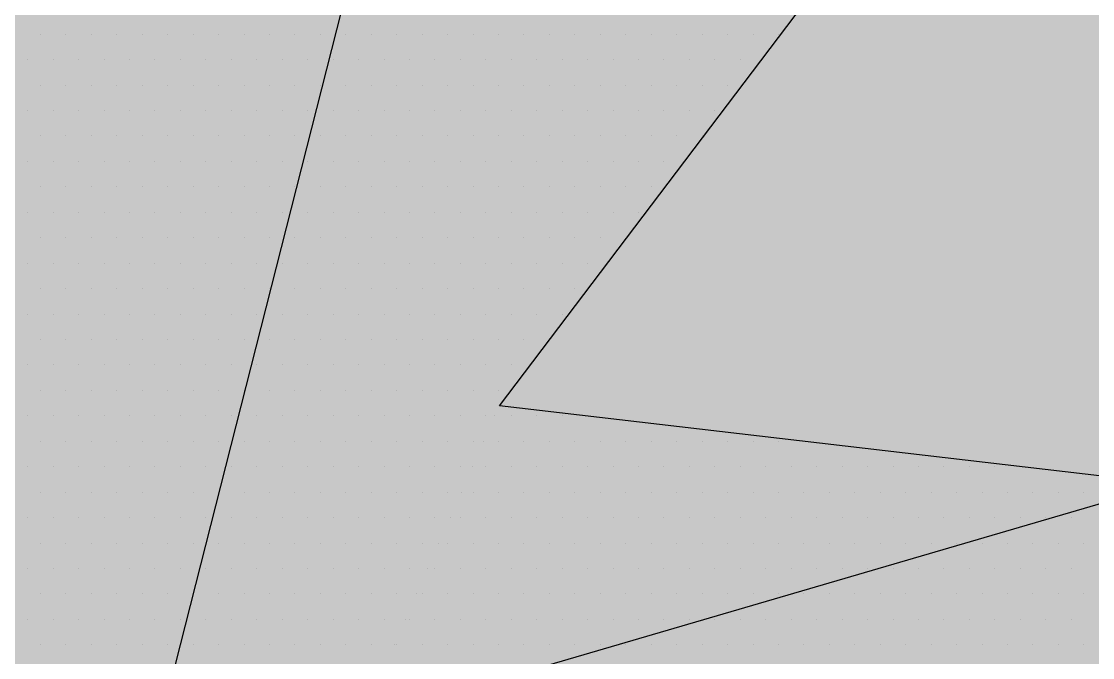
# Paper-space layout 'Layout1' of a CAD drawing. Extents: x -43 to 2298, y -18 to 768.
# Drawn here: x 738.34 to 740.657, y 384.604 to 385.98 of the extents above; entities that cross this region are included whole.
import ezdxf

# ---------------------------------------------------------------- set-up
doc = ezdxf.new("R2010")
doc.units = 0
doc.header["$LTSCALE"] = 2
doc.linetypes.add('CACHEX2', pattern=[0.75, 0.5, -0.25])
doc.layers.add('CARTOUCHE', color=7, linetype='Continuous')
doc.layers.add('LOGO', color=7, linetype='Continuous')

# ---------------------------------------------------------------- blocks, each defined once
blk = doc.blocks.new('A$C715108E3')
at = {"layer": 'LOGO', "color": 131}
for p, q in [((-5.4335, -6.4508), (-5.4335, -6.4508)), ((-5.3417, -6.4508), (-5.3417, -6.4508)), ((-5.2498, -6.4508), (-5.2498, -6.4508)), ((-5.1584, -6.4508), (-5.1584, -6.4508)), ((-5.0665, -6.4508), (-5.0665, -6.4508)), ((-4.9745, -6.4508), (-4.9745, -6.4508)), ((-4.8829, -6.4508), (-4.8829, -6.4508)), ((-4.7912, -6.4508), (-4.7912, -6.4508)), ((-4.6992, -6.4508), (-4.6992, -6.4508)), ((-4.6076, -6.4508), (-4.6076, -6.4508)), ((-4.5159, -6.4508), (-4.5159, -6.4508)), ((-4.4243, -6.4508), (-4.4243, -6.4508)), ((-4.3322, -6.4508), (-4.3322, -6.4508)), ((-4.2412, -6.4508), (-4.2412, -6.4508)), ((-4.1491, -6.4508), (-4.1491, -6.4508)), ((-4.0571, -6.4508), (-4.0571, -6.4508)), ((-3.9659, -6.4508), (-3.9659, -6.4508)), ((-3.8738, -6.4508), (-3.8738, -6.4508)), ((-3.782, -6.4508), (-3.782, -6.4508)), ((-3.6909, -6.4508), (-3.6909, -6.4508)), ((-3.5987, -6.4508), (-3.5987, -6.4508)), ((-3.5069, -6.4508), (-3.5069, -6.4508)), ((-3.415, -6.4508), (-3.415, -6.4508)), ((-3.3236, -6.4508), (-3.3236, -6.4508)), ((-3.2318, -6.4508), (-3.2318, -6.4508)), ((-3.1399, -6.4508), (-3.1399, -6.4508)), ((-3.0485, -6.4508), (-3.0485, -6.4508)), ((-2.9566, -6.4508), (-2.9566, -6.4508)), ((-2.8646, -6.4508), (-2.8646, -6.4508)), ((-2.7733, -6.4508), (-2.7733, -6.4508)), ((-5.4792, -6.543), (-5.4792, -6.543)), ((-5.3874, -6.543), (-5.3874, -6.543)), ((-5.2959, -6.543), (-5.2959, -6.543)), ((-5.2041, -6.543), (-5.2041, -6.543)), ((-5.1121, -6.543), (-5.1121, -6.543)), ((-5.0208, -6.543), (-5.0208, -6.543)), ((-4.929, -6.543), (-4.929, -6.543)), ((-4.8369, -6.543), (-4.8369, -6.543)), ((-4.7453, -6.543), (-4.7453, -6.543)), ((-4.6537, -6.543), (-4.6537, -6.543)), ((-4.562, -6.543), (-4.562, -6.543)), ((-4.47, -6.543), (-4.47, -6.543)), ((-4.3787, -6.543), (-4.3787, -6.543)), ((-4.2867, -6.543), (-4.2867, -6.543)), ((-4.1947, -6.543), (-4.1947, -6.543)), ((-4.1034, -6.543), (-4.1034, -6.543)), ((-4.0114, -6.543), (-4.0114, -6.543)), ((-3.9196, -6.543), (-3.9196, -6.543)), ((-3.8281, -6.543), (-3.8281, -6.543)), ((-3.7363, -6.543), (-3.7363, -6.543)), ((-3.6444, -6.543), (-3.6444, -6.543)), ((-3.5526, -6.543), (-3.5526, -6.543)), ((-3.4611, -6.543), (-3.4611, -6.543)), ((-3.3693, -6.543), (-3.3693, -6.543)), ((-3.2775, -6.543), (-3.2775, -6.543)), ((-3.186, -6.543), (-3.186, -6.543)), ((-3.0942, -6.543), (-3.0942, -6.543)), ((-3.0024, -6.543), (-3.0024, -6.543)), ((-2.9109, -6.543), (-2.9109, -6.543)), ((-5.4335, -6.6344), (-5.4335, -6.6344)), ((-5.3417, -6.6344), (-5.3417, -6.6344)), ((-5.2498, -6.6344), (-5.2498, -6.6344)), ((-5.1584, -6.6344), (-5.1584, -6.6344)), ((-5.0665, -6.6344), (-5.0665, -6.6344)), ((-4.9745, -6.6344), (-4.9745, -6.6344)), ((-4.8829, -6.6344), (-4.8829, -6.6344)), ((-4.7912, -6.6344), (-4.7912, -6.6344)), ((-4.6992, -6.6344), (-4.6992, -6.6344)), ((-4.6076, -6.6344), (-4.6076, -6.6344)), ((-4.5159, -6.6344), (-4.5159, -6.6344)), ((-4.4243, -6.6344), (-4.4243, -6.6344)), ((-4.3322, -6.6344), (-4.3322, -6.6344)), ((-4.2412, -6.6344), (-4.2412, -6.6344)), ((-4.1491, -6.6344), (-4.1491, -6.6344)), ((-4.0571, -6.6344), (-4.0571, -6.6344)), ((-3.9659, -6.6344), (-3.9659, -6.6344)), ((-3.8738, -6.6344), (-3.8738, -6.6344)), ((-3.782, -6.6344), (-3.782, -6.6344)), ((-3.6909, -6.6344), (-3.6909, -6.6344)), ((-3.5987, -6.6344), (-3.5987, -6.6344)), ((-3.5069, -6.6344), (-3.5069, -6.6344)), ((-3.415, -6.6344), (-3.415, -6.6344)), ((-3.3236, -6.6344), (-3.3236, -6.6344)), ((-3.2318, -6.6344), (-3.2318, -6.6344)), ((-3.1399, -6.6344), (-3.1399, -6.6344)), ((-3.0485, -6.6344), (-3.0485, -6.6344)), ((-2.9566, -6.6344), (-2.9566, -6.6344)), ((-5.4792, -6.7259), (-5.4792, -6.7259)), ((-5.3874, -6.7259), (-5.3874, -6.7259)), ((-5.2959, -6.7259), (-5.2959, -6.7259)), ((-5.2041, -6.7259), (-5.2041, -6.7259)), ((-5.1121, -6.7259), (-5.1121, -6.7259)), ((-5.0208, -6.7259), (-5.0208, -6.7259)), ((-4.929, -6.7259), (-4.929, -6.7259)), ((-4.8369, -6.7259), (-4.8369, -6.7259)), ((-4.7453, -6.7259), (-4.7453, -6.7259)), ((-4.6537, -6.7259), (-4.6537, -6.7259)), ((-4.562, -6.7259), (-4.562, -6.7259)), ((-4.47, -6.7259), (-4.47, -6.7259)), ((-4.3787, -6.7259), (-4.3787, -6.7259)), ((-4.2867, -6.7259), (-4.2867, -6.7259)), ((-4.1947, -6.7259), (-4.1947, -6.7259)), ((-4.1034, -6.7259), (-4.1034, -6.7259)), ((-4.0114, -6.7259), (-4.0114, -6.7259)), ((-3.9196, -6.7259), (-3.9196, -6.7259)), ((-3.8281, -6.7259), (-3.8281, -6.7259)), ((-3.7363, -6.7259), (-3.7363, -6.7259)), ((-3.6444, -6.7259), (-3.6444, -6.7259)), ((-3.5526, -6.7259), (-3.5526, -6.7259)), ((-3.4611, -6.7259), (-3.4611, -6.7259)), ((-3.3693, -6.7259), (-3.3693, -6.7259)), ((-3.2775, -6.7259), (-3.2775, -6.7259)), ((-3.186, -6.7259), (-3.186, -6.7259)), ((-3.0942, -6.7259), (-3.0942, -6.7259)), ((-3.0024, -6.7259), (-3.0024, -6.7259)), ((-5.4335, -6.8181), (-5.4335, -6.8181)), ((-5.3417, -6.8181), (-5.3417, -6.8181)), ((-5.2498, -6.8181), (-5.2498, -6.8181)), ((-5.1584, -6.8181), (-5.1584, -6.8181)), ((-5.0665, -6.8181), (-5.0665, -6.8181)), ((-4.9745, -6.8181), (-4.9745, -6.8181)), ((-4.8829, -6.8181), (-4.8829, -6.8181)), ((-4.7912, -6.8181), (-4.7912, -6.8181)), ((-4.6992, -6.8181), (-4.6992, -6.8181)), ((-4.6076, -6.8181), (-4.6076, -6.8181)), ((-4.5159, -6.8181), (-4.5159, -6.8181)), ((-4.4243, -6.8181), (-4.4243, -6.8181)), ((-4.3322, -6.8181), (-4.3322, -6.8181)), ((-4.2412, -6.8181), (-4.2412, -6.8181)), ((-4.1491, -6.8181), (-4.1491, -6.8181)), ((-4.0571, -6.8181), (-4.0571, -6.8181)), ((-3.9659, -6.8181), (-3.9659, -6.8181)), ((-3.8738, -6.8181), (-3.8738, -6.8181)), ((-3.782, -6.8181), (-3.782, -6.8181)), ((-3.6909, -6.8181), (-3.6909, -6.8181)), ((-3.5987, -6.8181), (-3.5987, -6.8181)), ((-3.5069, -6.8181), (-3.5069, -6.8181)), ((-3.415, -6.8181), (-3.415, -6.8181)), ((-3.3236, -6.8181), (-3.3236, -6.8181)), ((-3.2318, -6.8181), (-3.2318, -6.8181)), ((-3.1399, -6.8181), (-3.1399, -6.8181)), ((-3.0485, -6.8181), (-3.0485, -6.8181)), ((-5.4792, -6.9095), (-5.4792, -6.9095)), ((-5.3874, -6.9095), (-5.3874, -6.9095)), ((-5.2959, -6.9095), (-5.2959, -6.9095)), ((-5.2041, -6.9095), (-5.2041, -6.9095)), ((-5.1121, -6.9095), (-5.1121, -6.9095)), ((-5.0208, -6.9095), (-5.0208, -6.9095)), ((-4.929, -6.9095), (-4.929, -6.9095)), ((-4.8369, -6.9095), (-4.8369, -6.9095)), ((-4.7453, -6.9095), (-4.7453, -6.9095)), ((-4.6537, -6.9095), (-4.6537, -6.9095)), ((-4.562, -6.9095), (-4.562, -6.9095)), ((-4.47, -6.9095), (-4.47, -6.9095)), ((-4.3787, -6.9095), (-4.3787, -6.9095)), ((-4.2867, -6.9095), (-4.2867, -6.9095)), ((-4.1947, -6.9095), (-4.1947, -6.9095)), ((-4.1034, -6.9095), (-4.1034, -6.9095)), ((-4.0114, -6.9095), (-4.0114, -6.9095)), ((-3.9196, -6.9095), (-3.9196, -6.9095)), ((-3.8281, -6.9095), (-3.8281, -6.9095)), ((-3.7363, -6.9095), (-3.7363, -6.9095)), ((-3.6444, -6.9095), (-3.6444, -6.9095)), ((-3.5526, -6.9095), (-3.5526, -6.9095)), ((-3.4611, -6.9095), (-3.4611, -6.9095)), ((-3.3693, -6.9095), (-3.3693, -6.9095)), ((-3.2775, -6.9095), (-3.2775, -6.9095)), ((-3.186, -6.9095), (-3.186, -6.9095)), ((-5.4335, -7.0019), (-5.4335, -7.0019)), ((-5.3417, -7.0019), (-5.3417, -7.0019)), ((-5.2498, -7.0019), (-5.2498, -7.0019)), ((-5.1584, -7.0019), (-5.1584, -7.0019)), ((-5.0665, -7.0019), (-5.0665, -7.0019)), ((-4.9745, -7.0019), (-4.9745, -7.0019)), ((-4.8829, -7.0019), (-4.8829, -7.0019)), ((-4.7912, -7.0019), (-4.7912, -7.0019)), ((-4.6992, -7.0019), (-4.6992, -7.0019)), ((-4.6076, -7.0019), (-4.6076, -7.0019)), ((-4.5159, -7.0019), (-4.5159, -7.0019)), ((-4.4243, -7.0019), (-4.4243, -7.0019)), ((-4.3322, -7.0019), (-4.3322, -7.0019)), ((-4.2412, -7.0019), (-4.2412, -7.0019)), ((-4.1491, -7.0019), (-4.1491, -7.0019)), ((-4.0571, -7.0019), (-4.0571, -7.0019)), ((-3.9659, -7.0019), (-3.9659, -7.0019)), ((-3.8738, -7.0019), (-3.8738, -7.0019)), ((-3.782, -7.0019), (-3.782, -7.0019)), ((-3.6909, -7.0019), (-3.6909, -7.0019)), ((-3.5987, -7.0019), (-3.5987, -7.0019)), ((-3.5069, -7.0019), (-3.5069, -7.0019)), ((-3.415, -7.0019), (-3.415, -7.0019)), ((-3.3236, -7.0019), (-3.3236, -7.0019)), ((-3.2318, -7.0019), (-3.2318, -7.0019)), ((-5.4792, -7.0932), (-5.4792, -7.0932)), ((-5.3874, -7.0932), (-5.3874, -7.0932)), ((-5.2959, -7.0932), (-5.2959, -7.0932)), ((-5.2041, -7.0932), (-5.2041, -7.0932)), ((-5.1121, -7.0932), (-5.1121, -7.0932)), ((-5.0208, -7.0932), (-5.0208, -7.0932)), ((-4.929, -7.0932), (-4.929, -7.0932)), ((-4.8369, -7.0932), (-4.8369, -7.0932)), ((-4.7453, -7.0932), (-4.7453, -7.0932)), ((-4.6537, -7.0932), (-4.6537, -7.0932)), ((-4.562, -7.0932), (-4.562, -7.0932)), ((-4.47, -7.0932), (-4.47, -7.0932)), ((-4.3787, -7.0932), (-4.3787, -7.0932)), ((-4.2867, -7.0932), (-4.2867, -7.0932)), ((-4.1947, -7.0932), (-4.1947, -7.0932)), ((-4.1034, -7.0932), (-4.1034, -7.0932)), ((-4.0114, -7.0932), (-4.0114, -7.0932)), ((-3.9196, -7.0932), (-3.9196, -7.0932)), ((-3.8281, -7.0932), (-3.8281, -7.0932)), ((-3.7363, -7.0932), (-3.7363, -7.0932)), ((-3.6444, -7.0932), (-3.6444, -7.0932)), ((-3.5526, -7.0932), (-3.5526, -7.0932)), ((-3.4611, -7.0932), (-3.4611, -7.0932)), ((-3.3693, -7.0932), (-3.3693, -7.0932)), ((-3.2775, -7.0932), (-3.2775, -7.0932)), ((-5.4335, -7.1849), (-5.4335, -7.1849)), ((-5.3417, -7.1849), (-5.3417, -7.1849)), ((-5.2498, -7.1849), (-5.2498, -7.1849)), ((-5.1584, -7.1849), (-5.1584, -7.1849)), ((-5.0665, -7.1849), (-5.0665, -7.1849)), ((-4.9745, -7.1849), (-4.9745, -7.1849)), ((-4.8829, -7.1849), (-4.8829, -7.1849)), ((-4.7912, -7.1849), (-4.7912, -7.1849)), ((-4.6992, -7.1849), (-4.6992, -7.1849)), ((-4.6076, -7.1849), (-4.6076, -7.1849)), ((-4.5159, -7.1849), (-4.5159, -7.1849)), ((-4.4243, -7.1849), (-4.4243, -7.1849)), ((-4.3322, -7.1849), (-4.3322, -7.1849)), ((-4.2412, -7.1849), (-4.2412, -7.1849)), ((-4.1491, -7.1849), (-4.1491, -7.1849)), ((-4.0571, -7.1849), (-4.0571, -7.1849)), ((-3.9659, -7.1849), (-3.9659, -7.1849)), ((-3.8738, -7.1849), (-3.8738, -7.1849)), ((-3.782, -7.1849), (-3.782, -7.1849)), ((-3.6909, -7.1849), (-3.6909, -7.1849)), ((-3.5987, -7.1849), (-3.5987, -7.1849)), ((-3.5069, -7.1849), (-3.5069, -7.1849)), ((-3.415, -7.1849), (-3.415, -7.1849)), ((-3.3236, -7.1849), (-3.3236, -7.1849)), ((-5.4792, -7.2773), (-5.4792, -7.2773)), ((-5.3874, -7.2773), (-5.3874, -7.2773)), ((-5.2959, -7.2773), (-5.2959, -7.2773)), ((-5.2041, -7.2773), (-5.2041, -7.2773)), ((-5.1121, -7.2773), (-5.1121, -7.2773)), ((-5.0208, -7.2773), (-5.0208, -7.2773)), ((-4.929, -7.2773), (-4.929, -7.2773)), ((-4.8369, -7.2773), (-4.8369, -7.2773)), ((-4.7453, -7.2773), (-4.7453, -7.2773)), ((-4.6537, -7.2773), (-4.6537, -7.2773)), ((-4.562, -7.2773), (-4.562, -7.2773)), ((-4.47, -7.2773), (-4.47, -7.2773)), ((-4.3787, -7.2773), (-4.3787, -7.2773)), ((-4.2867, -7.2773), (-4.2867, -7.2773)), ((-4.1947, -7.2773), (-4.1947, -7.2773)), ((-4.1034, -7.2773), (-4.1034, -7.2773)), ((-4.0114, -7.2773), (-4.0114, -7.2773)), ((-3.9196, -7.2773), (-3.9196, -7.2773)), ((-3.8281, -7.2773), (-3.8281, -7.2773)), ((-3.7363, -7.2773), (-3.7363, -7.2773)), ((-3.6444, -7.2773), (-3.6444, -7.2773)), ((-3.5526, -7.2773), (-3.5526, -7.2773)), ((-3.4611, -7.2773), (-3.4611, -7.2773)), ((-5.4335, -7.3683), (-5.4335, -7.3683)), ((-5.3417, -7.3683), (-5.3417, -7.3683)), ((-5.2498, -7.3683), (-5.2498, -7.3683)), ((-5.1584, -7.3683), (-5.1584, -7.3683)), ((-5.0665, -7.3683), (-5.0665, -7.3683)), ((-4.9745, -7.3683), (-4.9745, -7.3683)), ((-4.8829, -7.3683), (-4.8829, -7.3683)), ((-4.7912, -7.3683), (-4.7912, -7.3683)), ((-4.6992, -7.3683), (-4.6992, -7.3683)), ((-4.6076, -7.3683), (-4.6076, -7.3683)), ((-4.5159, -7.3683), (-4.5159, -7.3683)), ((-4.4243, -7.3683), (-4.4243, -7.3683)), ((-4.3322, -7.3683), (-4.3322, -7.3683)), ((-4.2412, -7.3683), (-4.2412, -7.3683)), ((-4.1491, -7.3683), (-4.1491, -7.3683)), ((-4.0571, -7.3683), (-4.0571, -7.3683)), ((-3.9659, -7.3683), (-3.9659, -7.3683)), ((-3.8738, -7.3683), (-3.8738, -7.3683)), ((-3.782, -7.3683), (-3.782, -7.3683)), ((-3.6909, -7.3683), (-3.6909, -7.3683)), ((-3.5987, -7.3683), (-3.5987, -7.3683)), ((-3.5069, -7.3683), (-3.5069, -7.3683)), ((-5.4792, -7.46), (-5.4792, -7.46)), ((-5.3874, -7.46), (-5.3874, -7.46)), ((-5.2959, -7.46), (-5.2959, -7.46)), ((-5.2041, -7.46), (-5.2041, -7.46)), ((-5.1121, -7.46), (-5.1121, -7.46)), ((-5.0208, -7.46), (-5.0208, -7.46)), ((-4.929, -7.46), (-4.929, -7.46)), ((-4.8369, -7.46), (-4.8369, -7.46)), ((-4.7453, -7.46), (-4.7453, -7.46)), ((-4.6537, -7.46), (-4.6537, -7.46)), ((-4.562, -7.46), (-4.562, -7.46)), ((-4.47, -7.46), (-4.47, -7.46)), ((-4.3787, -7.46), (-4.3787, -7.46)), ((-4.2867, -7.46), (-4.2867, -7.46)), ((-4.1947, -7.46), (-4.1947, -7.46)), ((-4.1034, -7.46), (-4.1034, -7.46)), ((-4.0114, -7.46), (-4.0114, -7.46)), ((-3.9196, -7.46), (-3.9196, -7.46)), ((-3.8281, -7.46), (-3.8281, -7.46)), ((-3.7363, -7.46), (-3.7363, -7.46)), ((-3.6444, -7.46), (-3.6444, -7.46)), ((-3.5526, -7.46), (-3.5526, -7.46)), ((-5.4335, -7.5524), (-5.4335, -7.5524)), ((-5.3417, -7.5524), (-5.3417, -7.5524)), ((-5.2498, -7.5524), (-5.2498, -7.5524)), ((-5.1584, -7.5524), (-5.1584, -7.5524)), ((-5.0665, -7.5524), (-5.0665, -7.5524)), ((-4.9745, -7.5524), (-4.9745, -7.5524)), ((-4.8829, -7.5524), (-4.8829, -7.5524)), ((-4.7912, -7.5524), (-4.7912, -7.5524)), ((-4.6992, -7.5524), (-4.6992, -7.5524)), ((-4.6076, -7.5524), (-4.6076, -7.5524)), ((-4.5159, -7.5524), (-4.5159, -7.5524)), ((-4.4243, -7.5524), (-4.4243, -7.5524)), ((-4.3322, -7.5524), (-4.3322, -7.5524)), ((-4.2412, -7.5524), (-4.2412, -7.5524)), ((-4.1491, -7.5524), (-4.1491, -7.5524)), ((-4.0571, -7.5524), (-4.0571, -7.5524)), ((-3.9659, -7.5524), (-3.9659, -7.5524)), ((-3.8738, -7.5524), (-3.8738, -7.5524)), ((-3.782, -7.5524), (-3.782, -7.5524)), ((-3.6909, -7.5524), (-3.6909, -7.5524)), ((-3.5987, -7.5524), (-3.5987, -7.5524)), ((-5.4792, -7.6436), (-5.4792, -7.6436)), ((-5.3874, -7.6436), (-5.3874, -7.6436)), ((-5.2959, -7.6436), (-5.2959, -7.6436)), ((-5.2041, -7.6436), (-5.2041, -7.6436)), ((-5.1121, -7.6436), (-5.1121, -7.6436)), ((-5.0208, -7.6436), (-5.0208, -7.6436)), ((-4.929, -7.6436), (-4.929, -7.6436)), ((-4.8369, -7.6436), (-4.8369, -7.6436)), ((-4.7453, -7.6436), (-4.7453, -7.6436)), ((-4.6537, -7.6436), (-4.6537, -7.6436)), ((-4.562, -7.6436), (-4.562, -7.6436)), ((-4.47, -7.6436), (-4.47, -7.6436)), ((-4.3787, -7.6436), (-4.3787, -7.6436)), ((-4.2867, -7.6436), (-4.2867, -7.6436)), ((-4.1947, -7.6436), (-4.1947, -7.6436)), ((-4.1034, -7.6436), (-4.1034, -7.6436)), ((-4.0114, -7.6436), (-4.0114, -7.6436)), ((-3.9196, -7.6436), (-3.9196, -7.6436)), ((-3.8281, -7.6436), (-3.8281, -7.6436)), ((-3.7363, -7.6436), (-3.7363, -7.6436)), ((-5.4335, -7.7349), (-5.4335, -7.7349)), ((-5.3417, -7.7349), (-5.3417, -7.7349)), ((-5.2498, -7.7349), (-5.2498, -7.7349)), ((-5.1584, -7.7349), (-5.1584, -7.7349)), ((-5.0665, -7.7349), (-5.0665, -7.7349)), ((-4.9745, -7.7349), (-4.9745, -7.7349)), ((-4.8829, -7.7349), (-4.8829, -7.7349)), ((-4.7912, -7.7349), (-4.7912, -7.7349)), ((-4.6992, -7.7349), (-4.6992, -7.7349)), ((-4.6076, -7.7349), (-4.6076, -7.7349)), ((-4.5159, -7.7349), (-4.5159, -7.7349)), ((-4.4243, -7.7349), (-4.4243, -7.7349)), ((-4.3322, -7.7349), (-4.3322, -7.7349)), ((-4.2412, -7.7349), (-4.2412, -7.7349)), ((-4.1491, -7.7349), (-4.1491, -7.7349)), ((-4.0571, -7.7349), (-4.0571, -7.7349)), ((-3.9659, -7.7349), (-3.9659, -7.7349)), ((-3.8738, -7.7349), (-3.8738, -7.7349)), ((-3.782, -7.7349), (-3.782, -7.7349)), ((-5.4792, -7.8275), (-5.4792, -7.8275)), ((-5.3874, -7.8275), (-5.3874, -7.8275)), ((-5.2959, -7.8275), (-5.2959, -7.8275)), ((-5.2041, -7.8275), (-5.2041, -7.8275)), ((-5.1121, -7.8275), (-5.1121, -7.8275)), ((-5.0208, -7.8275), (-5.0208, -7.8275)), ((-4.929, -7.8275), (-4.929, -7.8275)), ((-4.8369, -7.8275), (-4.8369, -7.8275)), ((-4.7453, -7.8275), (-4.7453, -7.8275)), ((-4.6537, -7.8275), (-4.6537, -7.8275)), ((-4.562, -7.8275), (-4.562, -7.8275)), ((-4.47, -7.8275), (-4.47, -7.8275)), ((-4.3787, -7.8275), (-4.3787, -7.8275)), ((-4.2867, -7.8275), (-4.2867, -7.8275)), ((-4.1947, -7.8275), (-4.1947, -7.8275)), ((-4.1034, -7.8275), (-4.1034, -7.8275)), ((-4.0114, -7.8275), (-4.0114, -7.8275)), ((-3.9196, -7.8275), (-3.9196, -7.8275)), ((-3.8281, -7.8275), (-3.8281, -7.8275)), ((-3.7951, -7.8275), (-3.7951, -7.8275)), ((-3.7363, -7.8275), (-3.7363, -7.8275)), ((-3.6444, -7.8275), (-3.6444, -7.8275)), ((-3.5526, -7.8275), (-3.5526, -7.8275)), ((-5.4335, -7.919), (-5.4335, -7.919)), ((-5.3417, -7.919), (-5.3417, -7.919)), ((-5.2498, -7.919), (-5.2498, -7.919)), ((-5.1584, -7.919), (-5.1584, -7.919)), ((-5.0665, -7.919), (-5.0665, -7.919)), ((-4.9745, -7.919), (-4.9745, -7.919)), ((-4.8829, -7.919), (-4.8829, -7.919)), ((-4.7912, -7.919), (-4.7912, -7.919)), ((-4.6992, -7.919), (-4.6992, -7.919)), ((-4.6076, -7.919), (-4.6076, -7.919)), ((-4.5159, -7.919), (-4.5159, -7.919)), ((-4.4243, -7.919), (-4.4243, -7.919)), ((-4.3322, -7.919), (-4.3322, -7.919)), ((-4.2412, -7.919), (-4.2412, -7.919)), ((-4.1491, -7.919), (-4.1491, -7.919)), ((-4.0571, -7.919), (-4.0571, -7.919)), ((-3.9659, -7.919), (-3.9659, -7.919)), ((-3.8738, -7.919), (-3.8738, -7.919)), ((-3.8354, -7.919), (-3.8354, -7.919)), ((-3.782, -7.919), (-3.782, -7.919)), ((-3.6905, -7.919), (-3.6905, -7.919)), ((-3.5987, -7.919), (-3.5987, -7.919)), ((-3.5069, -7.919), (-3.5069, -7.919)), ((-3.415, -7.919), (-3.415, -7.919)), ((-3.3236, -7.919), (-3.3236, -7.919)), ((-3.2318, -7.919), (-3.2318, -7.919)), ((-3.1399, -7.919), (-3.1399, -7.919)), ((-3.0485, -7.919), (-3.0485, -7.919)), ((-2.9566, -7.919), (-2.9566, -7.919)), ((-2.8648, -7.919), (-2.8648, -7.919)), ((-2.7733, -7.919), (-2.7733, -7.919)), ((-2.6815, -7.919), (-2.6815, -7.919)), ((-5.4792, -8.0102), (-5.4792, -8.0102)), ((-5.3874, -8.0102), (-5.3874, -8.0102)), ((-5.2959, -8.0102), (-5.2959, -8.0102)), ((-5.2041, -8.0102), (-5.2041, -8.0102)), ((-5.1121, -8.0102), (-5.1121, -8.0102)), ((-5.0208, -8.0102), (-5.0208, -8.0102)), ((-4.929, -8.0102), (-4.929, -8.0102)), ((-4.8369, -8.0102), (-4.8369, -8.0102)), ((-4.7453, -8.0102), (-4.7453, -8.0102)), ((-4.6537, -8.0102), (-4.6537, -8.0102)), ((-4.562, -8.0102), (-4.562, -8.0102)), ((-4.47, -8.0102), (-4.47, -8.0102)), ((-4.3787, -8.0102), (-4.3787, -8.0102)), ((-4.2867, -8.0102), (-4.2867, -8.0102)), ((-4.1947, -8.0102), (-4.1947, -8.0102)), ((-4.1034, -8.0102), (-4.1034, -8.0102)), ((-4.0114, -8.0102), (-4.0114, -8.0102)), ((-3.9196, -8.0102), (-3.9196, -8.0102)), ((-3.8755, -8.0102), (-3.8755, -8.0102)), ((-3.8283, -8.0102), (-3.8283, -8.0102)), ((-3.7363, -8.0102), (-3.7363, -8.0102)), ((-3.6444, -8.0102), (-3.6444, -8.0102)), ((-3.5526, -8.0102), (-3.5526, -8.0102)), ((-3.4611, -8.0102), (-3.4611, -8.0102)), ((-3.3693, -8.0102), (-3.3693, -8.0102)), ((-3.2775, -8.0102), (-3.2775, -8.0102)), ((-3.186, -8.0102), (-3.186, -8.0102)), ((-3.0942, -8.0102), (-3.0942, -8.0102)), ((-3.0024, -8.0102), (-3.0024, -8.0102)), ((-2.9109, -8.0102), (-2.9109, -8.0102)), ((-2.8191, -8.0102), (-2.8191, -8.0102)), ((-2.727, -8.0102), (-2.727, -8.0102)), ((-2.6358, -8.0102), (-2.6358, -8.0102)), ((-2.5439, -8.0102), (-2.5439, -8.0102)), ((-2.4519, -8.0102), (-2.4519, -8.0102)), ((-2.3599, -8.0102), (-2.3599, -8.0102)), ((-2.2686, -8.0102), (-2.2686, -8.0102)), ((-2.1766, -8.0102), (-2.1766, -8.0102)), ((-2.085, -8.0102), (-2.085, -8.0102)), ((-1.9933, -8.0102), (-1.9933, -8.0102)), ((-1.9015, -8.0102), (-1.9015, -8.0102)), ((-5.4335, -8.1026), (-5.4335, -8.1026)), ((-5.3417, -8.1026), (-5.3417, -8.1026)), ((-5.2498, -8.1026), (-5.2498, -8.1026)), ((-5.1584, -8.1026), (-5.1584, -8.1026)), ((-5.0665, -8.1026), (-5.0665, -8.1026)), ((-4.9745, -8.1026), (-4.9745, -8.1026)), ((-4.8829, -8.1026), (-4.8829, -8.1026)), ((-4.7912, -8.1026), (-4.7912, -8.1026)), ((-4.6992, -8.1026), (-4.6992, -8.1026)), ((-4.6076, -8.1026), (-4.6076, -8.1026)), ((-4.5159, -8.1026), (-4.5159, -8.1026)), ((-4.4243, -8.1026), (-4.4243, -8.1026)), ((-4.3322, -8.1026), (-4.3322, -8.1026)), ((-4.2412, -8.1026), (-4.2412, -8.1026)), ((-4.1491, -8.1026), (-4.1491, -8.1026)), ((-4.0571, -8.1026), (-4.0571, -8.1026)), ((-3.9659, -8.1026), (-3.9659, -8.1026)), ((-3.9164, -8.1026), (-3.9164, -8.1026)), ((-3.8738, -8.1026), (-3.8738, -8.1026)), ((-3.782, -8.1026), (-3.782, -8.1026)), ((-3.6905, -8.1026), (-3.6905, -8.1026)), ((-3.5987, -8.1026), (-3.5987, -8.1026)), ((-3.5069, -8.1026), (-3.5069, -8.1026)), ((-3.415, -8.1026), (-3.415, -8.1026)), ((-3.3236, -8.1026), (-3.3236, -8.1026)), ((-3.2318, -8.1026), (-3.2318, -8.1026)), ((-3.1399, -8.1026), (-3.1399, -8.1026)), ((-3.0485, -8.1026), (-3.0485, -8.1026)), ((-2.9566, -8.1026), (-2.9566, -8.1026)), ((-2.8648, -8.1026), (-2.8648, -8.1026)), ((-2.7733, -8.1026), (-2.7733, -8.1026)), ((-2.6815, -8.1026), (-2.6815, -8.1026)), ((-2.5895, -8.1026), (-2.5895, -8.1026)), ((-2.4975, -8.1026), (-2.4975, -8.1026)), ((-2.4062, -8.1026), (-2.4062, -8.1026)), ((-2.3142, -8.1026), (-2.3142, -8.1026)), ((-2.2223, -8.1026), (-2.2223, -8.1026)), ((-2.1309, -8.1026), (-2.1309, -8.1026)), ((-2.0391, -8.1026), (-2.0391, -8.1026)), ((-1.9472, -8.1026), (-1.9472, -8.1026)), ((-1.8558, -8.1026), (-1.8558, -8.1026)), ((-1.7639, -8.1026), (-1.7639, -8.1026)), ((-1.6721, -8.1026), (-1.6721, -8.1026)), ((-5.4792, -8.1941), (-5.4792, -8.1941)), ((-5.3874, -8.1941), (-5.3874, -8.1941)), ((-5.2959, -8.1941), (-5.2959, -8.1941)), ((-5.2041, -8.1941), (-5.2041, -8.1941)), ((-5.1121, -8.1941), (-5.1121, -8.1941)), ((-5.0208, -8.1941), (-5.0208, -8.1941)), ((-4.929, -8.1941), (-4.929, -8.1941)), ((-4.8369, -8.1941), (-4.8369, -8.1941)), ((-4.7453, -8.1941), (-4.7453, -8.1941)), ((-4.6537, -8.1941), (-4.6537, -8.1941)), ((-4.562, -8.1941), (-4.562, -8.1941)), ((-4.47, -8.1941), (-4.47, -8.1941)), ((-4.3787, -8.1941), (-4.3787, -8.1941)), ((-4.2867, -8.1941), (-4.2867, -8.1941)), ((-4.1947, -8.1941), (-4.1947, -8.1941)), ((-4.1034, -8.1941), (-4.1034, -8.1941)), ((-4.0114, -8.1941), (-4.0114, -8.1941)), ((-3.9567, -8.1941), (-3.9567, -8.1941)), ((-3.9196, -8.1941), (-3.9196, -8.1941)), ((-3.8283, -8.1941), (-3.8283, -8.1941)), ((-3.7363, -8.1941), (-3.7363, -8.1941)), ((-3.6444, -8.1941), (-3.6444, -8.1941)), ((-3.5526, -8.1941), (-3.5526, -8.1941)), ((-3.4611, -8.1941), (-3.4611, -8.1941)), ((-3.3693, -8.1941), (-3.3693, -8.1941)), ((-3.2775, -8.1941), (-3.2775, -8.1941)), ((-3.186, -8.1941), (-3.186, -8.1941)), ((-3.0942, -8.1941), (-3.0942, -8.1941)), ((-3.0024, -8.1941), (-3.0024, -8.1941)), ((-2.9109, -8.1941), (-2.9109, -8.1941)), ((-2.8191, -8.1941), (-2.8191, -8.1941)), ((-2.727, -8.1941), (-2.727, -8.1941)), ((-2.6358, -8.1941), (-2.6358, -8.1941)), ((-2.5439, -8.1941), (-2.5439, -8.1941)), ((-2.4519, -8.1941), (-2.4519, -8.1941)), ((-2.3599, -8.1941), (-2.3599, -8.1941)), ((-2.2686, -8.1941), (-2.2686, -8.1941)), ((-2.1766, -8.1941), (-2.1766, -8.1941)), ((-2.085, -8.1941), (-2.085, -8.1941)), ((-1.9933, -8.1941), (-1.9933, -8.1941)), ((-1.9015, -8.1941), (-1.9015, -8.1941)), ((-1.8097, -8.1941), (-1.8097, -8.1941)), ((-1.7182, -8.1941), (-1.7182, -8.1941)), ((-5.4335, -8.2855), (-5.4335, -8.2855)), ((-5.3417, -8.2855), (-5.3417, -8.2855)), ((-5.2498, -8.2855), (-5.2498, -8.2855)), ((-5.1584, -8.2855), (-5.1584, -8.2855)), ((-5.0665, -8.2855), (-5.0665, -8.2855)), ((-4.9745, -8.2855), (-4.9745, -8.2855)), ((-4.8829, -8.2855), (-4.8829, -8.2855)), ((-4.7912, -8.2855), (-4.7912, -8.2855)), ((-4.6992, -8.2855), (-4.6992, -8.2855)), ((-4.6076, -8.2855), (-4.6076, -8.2855)), ((-4.5159, -8.2855), (-4.5159, -8.2855)), ((-4.4243, -8.2855), (-4.4243, -8.2855)), ((-4.3322, -8.2855), (-4.3322, -8.2855)), ((-4.2412, -8.2855), (-4.2412, -8.2855)), ((-4.1491, -8.2855), (-4.1491, -8.2855)), ((-4.0571, -8.2855), (-4.0571, -8.2855)), ((-3.997, -8.2855), (-3.997, -8.2855)), ((-3.9659, -8.2855), (-3.9659, -8.2855)), ((-3.8738, -8.2855), (-3.8738, -8.2855)), ((-3.782, -8.2855), (-3.782, -8.2855)), ((-3.6905, -8.2855), (-3.6905, -8.2855)), ((-3.5987, -8.2855), (-3.5987, -8.2855)), ((-3.5069, -8.2855), (-3.5069, -8.2855)), ((-3.415, -8.2855), (-3.415, -8.2855)), ((-3.3236, -8.2855), (-3.3236, -8.2855)), ((-3.2318, -8.2855), (-3.2318, -8.2855)), ((-3.1399, -8.2855), (-3.1399, -8.2855)), ((-3.0485, -8.2855), (-3.0485, -8.2855)), ((-2.9566, -8.2855), (-2.9566, -8.2855)), ((-2.8648, -8.2855), (-2.8648, -8.2855)), ((-2.7733, -8.2855), (-2.7733, -8.2855)), ((-2.6815, -8.2855), (-2.6815, -8.2855)), ((-2.5895, -8.2855), (-2.5895, -8.2855)), ((-2.4975, -8.2855), (-2.4975, -8.2855)), ((-2.4062, -8.2855), (-2.4062, -8.2855)), ((-2.3142, -8.2855), (-2.3142, -8.2855)), ((-2.2223, -8.2855), (-2.2223, -8.2855)), ((-2.1309, -8.2855), (-2.1309, -8.2855)), ((-2.0391, -8.2855), (-2.0391, -8.2855)), ((-1.9472, -8.2855), (-1.9472, -8.2855)), ((-1.8558, -8.2855), (-1.8558, -8.2855)), ((-1.7639, -8.2855), (-1.7639, -8.2855)), ((-1.6721, -8.2855), (-1.6721, -8.2855)), ((-5.4792, -8.3777), (-5.4792, -8.3777)), ((-5.3874, -8.3777), (-5.3874, -8.3777)), ((-5.2959, -8.3777), (-5.2959, -8.3777)), ((-5.2041, -8.3777), (-5.2041, -8.3777)), ((-5.1121, -8.3777), (-5.1121, -8.3777)), ((-5.0208, -8.3777), (-5.0208, -8.3777)), ((-4.929, -8.3777), (-4.929, -8.3777)), ((-4.8369, -8.3777), (-4.8369, -8.3777)), ((-4.7453, -8.3777), (-4.7453, -8.3777)), ((-4.6537, -8.3777), (-4.6537, -8.3777)), ((-4.562, -8.3777), (-4.562, -8.3777)), ((-4.47, -8.3777), (-4.47, -8.3777)), ((-4.3787, -8.3777), (-4.3787, -8.3777)), ((-4.2867, -8.3777), (-4.2867, -8.3777)), ((-4.1947, -8.3777), (-4.1947, -8.3777)), ((-4.1034, -8.3777), (-4.1034, -8.3777)), ((-4.0374, -8.3777), (-4.0374, -8.3777)), ((-4.0116, -8.3777), (-4.0116, -8.3777)), ((-3.9196, -8.3777), (-3.9196, -8.3777)), ((-3.8283, -8.3777), (-3.8283, -8.3777)), ((-3.7363, -8.3777), (-3.7363, -8.3777)), ((-3.6444, -8.3777), (-3.6444, -8.3777)), ((-3.5526, -8.3777), (-3.5526, -8.3777)), ((-3.4611, -8.3777), (-3.4611, -8.3777)), ((-3.3693, -8.3777), (-3.3693, -8.3777)), ((-3.2775, -8.3777), (-3.2775, -8.3777)), ((-3.186, -8.3777), (-3.186, -8.3777)), ((-3.0942, -8.3777), (-3.0942, -8.3777)), ((-3.0024, -8.3777), (-3.0024, -8.3777)), ((-2.9109, -8.3777), (-2.9109, -8.3777)), ((-2.8191, -8.3777), (-2.8191, -8.3777)), ((-2.727, -8.3777), (-2.727, -8.3777)), ((-2.6358, -8.3777), (-2.6358, -8.3777)), ((-2.5439, -8.3777), (-2.5439, -8.3777)), ((-2.4519, -8.3777), (-2.4519, -8.3777)), ((-2.3599, -8.3777), (-2.3599, -8.3777)), ((-2.2686, -8.3777), (-2.2686, -8.3777)), ((-2.1766, -8.3777), (-2.1766, -8.3777)), ((-2.085, -8.3777), (-2.085, -8.3777)), ((-1.9933, -8.3777), (-1.9933, -8.3777)), ((-1.9015, -8.3777), (-1.9015, -8.3777)), ((-1.8097, -8.3777), (-1.8097, -8.3777)), ((-1.7182, -8.3777), (-1.7182, -8.3777)), ((-5.4335, -8.4692), (-5.4335, -8.4692)), ((-5.3417, -8.4692), (-5.3417, -8.4692)), ((-5.2498, -8.4692), (-5.2498, -8.4692)), ((-5.1584, -8.4692), (-5.1584, -8.4692)), ((-5.0665, -8.4692), (-5.0665, -8.4692)), ((-4.9745, -8.4692), (-4.9745, -8.4692)), ((-4.8829, -8.4692), (-4.8829, -8.4692)), ((-4.7912, -8.4692), (-4.7912, -8.4692)), ((-4.6992, -8.4692), (-4.6992, -8.4692)), ((-4.6076, -8.4692), (-4.6076, -8.4692)), ((-4.5159, -8.4692), (-4.5159, -8.4692)), ((-4.4243, -8.4692), (-4.4243, -8.4692)), ((-4.3322, -8.4692), (-4.3322, -8.4692)), ((-4.2412, -8.4692), (-4.2412, -8.4692)), ((-4.1491, -8.4692), (-4.1491, -8.4692)), ((-4.0779, -8.4692), (-4.0779, -8.4692)), ((-4.0571, -8.4692), (-4.0571, -8.4692)), ((-3.9659, -8.4692), (-3.9659, -8.4692)), ((-3.8738, -8.4692), (-3.8738, -8.4692)), ((-3.782, -8.4692), (-3.782, -8.4692)), ((-3.6905, -8.4692), (-3.6905, -8.4692)), ((-3.5987, -8.4692), (-3.5987, -8.4692)), ((-3.5069, -8.4692), (-3.5069, -8.4692)), ((-3.415, -8.4692), (-3.415, -8.4692)), ((-3.3236, -8.4692), (-3.3236, -8.4692)), ((-3.2318, -8.4692), (-3.2318, -8.4692)), ((-3.1399, -8.4692), (-3.1399, -8.4692)), ((-3.0485, -8.4692), (-3.0485, -8.4692)), ((-2.9566, -8.4692), (-2.9566, -8.4692)), ((-2.8648, -8.4692), (-2.8648, -8.4692)), ((-2.7733, -8.4692), (-2.7733, -8.4692)), ((-2.6815, -8.4692), (-2.6815, -8.4692)), ((-2.5895, -8.4692), (-2.5895, -8.4692)), ((-2.4975, -8.4692), (-2.4975, -8.4692)), ((-2.4062, -8.4692), (-2.4062, -8.4692)), ((-2.3142, -8.4692), (-2.3142, -8.4692)), ((-2.2223, -8.4692), (-2.2223, -8.4692)), ((-2.1309, -8.4692), (-2.1309, -8.4692)), ((-2.0391, -8.4692), (-2.0391, -8.4692)), ((-1.9472, -8.4692), (-1.9472, -8.4692)), ((-1.8558, -8.4692), (-1.8558, -8.4692)), ((-1.7639, -8.4692), (-1.7639, -8.4692)), ((-1.6721, -8.4692), (-1.6721, -8.4692)), ((-5.4792, -8.5607), (-5.4792, -8.5607)), ((-5.3874, -8.5607), (-5.3874, -8.5607)), ((-5.2959, -8.5607), (-5.2959, -8.5607)), ((-5.2041, -8.5607), (-5.2041, -8.5607)), ((-5.1121, -8.5607), (-5.1121, -8.5607)), ((-5.0208, -8.5607), (-5.0208, -8.5607)), ((-4.929, -8.5607), (-4.929, -8.5607)), ((-4.8369, -8.5607), (-4.8369, -8.5607)), ((-4.7453, -8.5607), (-4.7453, -8.5607)), ((-4.6537, -8.5607), (-4.6537, -8.5607)), ((-4.562, -8.5607), (-4.562, -8.5607)), ((-4.47, -8.5607), (-4.47, -8.5607)), ((-4.3787, -8.5607), (-4.3787, -8.5607)), ((-4.2867, -8.5607), (-4.2867, -8.5607)), ((-4.1947, -8.5607), (-4.1947, -8.5607)), ((-4.118, -8.5607), (-4.118, -8.5607)), ((-4.1036, -8.5607), (-4.1036, -8.5607)), ((-4.0116, -8.5607), (-4.0116, -8.5607)), ((-3.9196, -8.5607), (-3.9196, -8.5607)), ((-3.8283, -8.5607), (-3.8283, -8.5607)), ((-3.7363, -8.5607), (-3.7363, -8.5607)), ((-3.6444, -8.5607), (-3.6444, -8.5607)), ((-3.5526, -8.5607), (-3.5526, -8.5607)), ((-3.4611, -8.5607), (-3.4611, -8.5607)), ((-3.3693, -8.5607), (-3.3693, -8.5607)), ((-3.2775, -8.5607), (-3.2775, -8.5607)), ((-3.186, -8.5607), (-3.186, -8.5607)), ((-3.0942, -8.5607), (-3.0942, -8.5607)), ((-3.0024, -8.5607), (-3.0024, -8.5607)), ((-2.9109, -8.5607), (-2.9109, -8.5607)), ((-2.8191, -8.5607), (-2.8191, -8.5607)), ((-2.727, -8.5607), (-2.727, -8.5607)), ((-2.6358, -8.5607), (-2.6358, -8.5607)), ((-2.5439, -8.5607), (-2.5439, -8.5607)), ((-2.4519, -8.5607), (-2.4519, -8.5607)), ((-2.3599, -8.5607), (-2.3599, -8.5607)), ((-2.2686, -8.5607), (-2.2686, -8.5607)), ((-2.1766, -8.5607), (-2.1766, -8.5607)), ((-2.085, -8.5607), (-2.085, -8.5607)), ((-1.9933, -8.5607), (-1.9933, -8.5607)), ((-1.9015, -8.5607), (-1.9015, -8.5607)), ((-1.8097, -8.5607), (-1.8097, -8.5607)), ((-1.7182, -8.5607), (-1.7182, -8.5607)), ((-5.4335, -8.6529), (-5.4335, -8.6529)), ((-5.3417, -8.6529), (-5.3417, -8.6529)), ((-5.2498, -8.6529), (-5.2498, -8.6529)), ((-5.1584, -8.6529), (-5.1584, -8.6529)), ((-5.0665, -8.6529), (-5.0665, -8.6529)), ((-4.9745, -8.6529), (-4.9745, -8.6529)), ((-4.8829, -8.6529), (-4.8829, -8.6529)), ((-4.7912, -8.6529), (-4.7912, -8.6529)), ((-4.6992, -8.6529), (-4.6992, -8.6529)), ((-4.6076, -8.6529), (-4.6076, -8.6529)), ((-4.5159, -8.6529), (-4.5159, -8.6529)), ((-4.4243, -8.6529), (-4.4243, -8.6529)), ((-4.3322, -8.6529), (-4.3322, -8.6529)), ((-4.2412, -8.6529), (-4.2412, -8.6529)), ((-4.1589, -8.6529), (-4.1589, -8.6529)), ((-4.1491, -8.6529), (-4.1491, -8.6529)), ((-4.0571, -8.6529), (-4.0571, -8.6529)), ((-3.9659, -8.6529), (-3.9659, -8.6529)), ((-3.8738, -8.6529), (-3.8738, -8.6529)), ((-3.782, -8.6529), (-3.782, -8.6529)), ((-3.6905, -8.6529), (-3.6905, -8.6529)), ((-3.5987, -8.6529), (-3.5987, -8.6529)), ((-3.5069, -8.6529), (-3.5069, -8.6529)), ((-3.415, -8.6529), (-3.415, -8.6529)), ((-3.3236, -8.6529), (-3.3236, -8.6529)), ((-3.2318, -8.6529), (-3.2318, -8.6529)), ((-3.1399, -8.6529), (-3.1399, -8.6529)), ((-3.0485, -8.6529), (-3.0485, -8.6529)), ((-2.9566, -8.6529), (-2.9566, -8.6529)), ((-2.8648, -8.6529), (-2.8648, -8.6529)), ((-2.7733, -8.6529), (-2.7733, -8.6529)), ((-2.6815, -8.6529), (-2.6815, -8.6529)), ((-2.5895, -8.6529), (-2.5895, -8.6529)), ((-2.4975, -8.6529), (-2.4975, -8.6529)), ((-2.4062, -8.6529), (-2.4062, -8.6529)), ((-2.3142, -8.6529), (-2.3142, -8.6529)), ((-2.2223, -8.6529), (-2.2223, -8.6529)), ((-2.1309, -8.6529), (-2.1309, -8.6529)), ((-2.0391, -8.6529), (-2.0391, -8.6529)), ((-1.9472, -8.6529), (-1.9472, -8.6529)), ((-1.8558, -8.6529), (-1.8558, -8.6529)), ((-1.7639, -8.6529), (-1.7639, -8.6529)), ((-1.6721, -8.6529), (-1.6721, -8.6529))]:
    blk.add_line(p, q, dxfattribs=at)
blk.add_lwpolyline([(-1.379, -8.0709), (-3.7783, -7.7906), (-1.5572, -4.8561)], dxfattribs=at)
blk = doc.blocks.new('A$C581E6685')
at = {"layer": 'LOGO'}
for color, points in [(40, [(-39.8519, 24.2064), (-33.3292, 40.5507), (-37.1498, 25.5201)]), (140, [(-45.3965, 37.4846), (-41.9745, 25.9278), (-41.7809, 23.8865), (-42.0615, 23.3525), (-44.9268, 21.9767), (-53.1072, 18.3767), (-40.8028, 21.6905), (-39.5666, 22.0268), (-38.2746, 22.2236), (-38.1337, 21.2132), (-33.6363, 11.1845), (-36.0802, 21.4612), (-37.3405, 24.3346), (-37.4251, 24.9804), (-36.9477, 25.4853), (-26.3566, 30.2032), (-37.8747, 26.8339), (-39.7286, 26.4119), (-40.3751, 26.6371), (-40.684, 26.8894)])]:
    blk.add_hatch(color=color, dxfattribs=at).paths.add_polyline_path(points)
at = {"layer": 'LOGO', "color": 40}
blk.add_lwpolyline([(-39.8519, 24.2064), (-33.3292, 40.5507), (-37.1498, 25.5201)], close=True, dxfattribs=at)
at = {"layer": 'LOGO', "color": 140}
blk.add_lwpolyline([(-45.3965, 37.4846), (-41.9745, 25.9278), (-41.7804, 23.8865), (-42.0615, 23.3525), (-44.9268, 21.9767), (-53.1072, 18.3767), (-40.8028, 21.6905), (-39.5666, 22.0268), (-38.2739, 22.2236), (-38.1337, 21.2132), (-33.6358, 11.1845), (-36.0802, 21.4612), (-37.3405, 24.3346), (-37.4251, 24.9804), (-36.9477, 25.4853), (-26.3566, 30.2032), (-37.8741, 26.8339), (-39.7286, 26.4119), (-40.3748, 26.6371), (-40.6836, 26.8894)], close=True, dxfattribs=at)
at = {"layer": 'LOGO', "color": 32, "linetype": 'CACHEX2', "ltscale": 1.5}
blk.add_ellipse((-38.0538, 23.8138), major_axis=(-19.0311, -3.534), ratio=0.590567, dxfattribs=at)
at = {"layer": 'LOGO', "color": 32}
blk.add_ellipse((-37.6144, 23.8499), major_axis=(-13.5768, -4.2839), ratio=0.791971, dxfattribs=at)
at = {"layer": 'CARTOUCHE'}
blk.add_blockref('A$C715108E3', (-31.6739, 36.3189), dxfattribs=at)
blk = doc.blocks.new('miniLogo')
at = {"layer": 'CARTOUCHE', "true_color": 0xffffff}
h = blk.add_hatch(color=7, dxfattribs=at)
h.dxf.hatch_style = 1
edge = h.paths.add_edge_path()
edge.add_spline(control_points=[(960.7415, 27.4251), (960.7415, 16.5339), (960.7415, 5.6427), (960.7415, 1.8027), (964.5815, 1.8027), (1010.1208, 1.8027), (1055.66, 1.8027), (1059.5, 1.8027), (1059.5, 5.6427), (1059.5, 16.5339), (1059.5, 27.4251), (1059.5, 31.2651), (1055.66, 31.2651), (1010.1208, 31.2651), (964.5815, 31.2651), (960.7415, 31.2651), (960.7415, 27.4251)], knot_values=[0, 0, 0, 1, 1, 2.570796, 2.570796, 3.570796, 3.570796, 5.141593, 5.141593, 6.141593, 6.141593, 7.712389, 7.712389, 8.712389, 8.712389, 10.283185, 10.283185, 10.283185], weights=[1, 1, 1, 0.707107, 1, 1, 1, 0.707107, 1, 1, 1, 0.707107, 1, 1, 1, 0.707107, 1], degree=2, periodic=0)
at = {"layer": 'CARTOUCHE'}
blk.add_rational_spline([(960.7415, 27.4251), (960.7415, 16.5339), (960.7415, 5.6427), (960.7415, 1.8027), (964.5815, 1.8027), (1010.1208, 1.8027), (1055.66, 1.8027), (1059.5, 1.8027), (1059.5, 5.6427), (1059.5, 16.5339), (1059.5, 27.4251), (1059.5, 31.2651), (1055.66, 31.2651), (1010.1208, 31.2651), (964.5815, 31.2651), (960.7415, 31.2651), (960.7415, 27.4251)], [1, 1, 1, 0.707106781187, 1, 1, 1, 0.707106781187, 1, 1, 1, 0.707106781187, 1, 1, 1, 0.707106781187, 1], degree=2, knots=[0, 0, 0, 1, 1, 2.570796, 2.570796, 3.570796, 3.570796, 5.141593, 5.141593, 6.141593, 6.141593, 7.712389, 7.712389, 8.712389, 8.712389, 10.283185, 10.283185, 10.283185], dxfattribs=at)
at = {"layer": 'CARTOUCHE', "xscale": 0.6, "yscale": 0.6, "zscale": 0.6}
blk.add_blockref('A$C581E6685', (998.0122, 3.1833), dxfattribs=at)

psp = doc.layouts.get("Layout1")

# ---------------------------------------------------------------- block references
at = {"layer": 'CARTOUCHE'}
psp.add_blockref('miniLogo', (-237.3663, 364.8484), dxfattribs=at)

doc.saveas('drawing.dxf')
